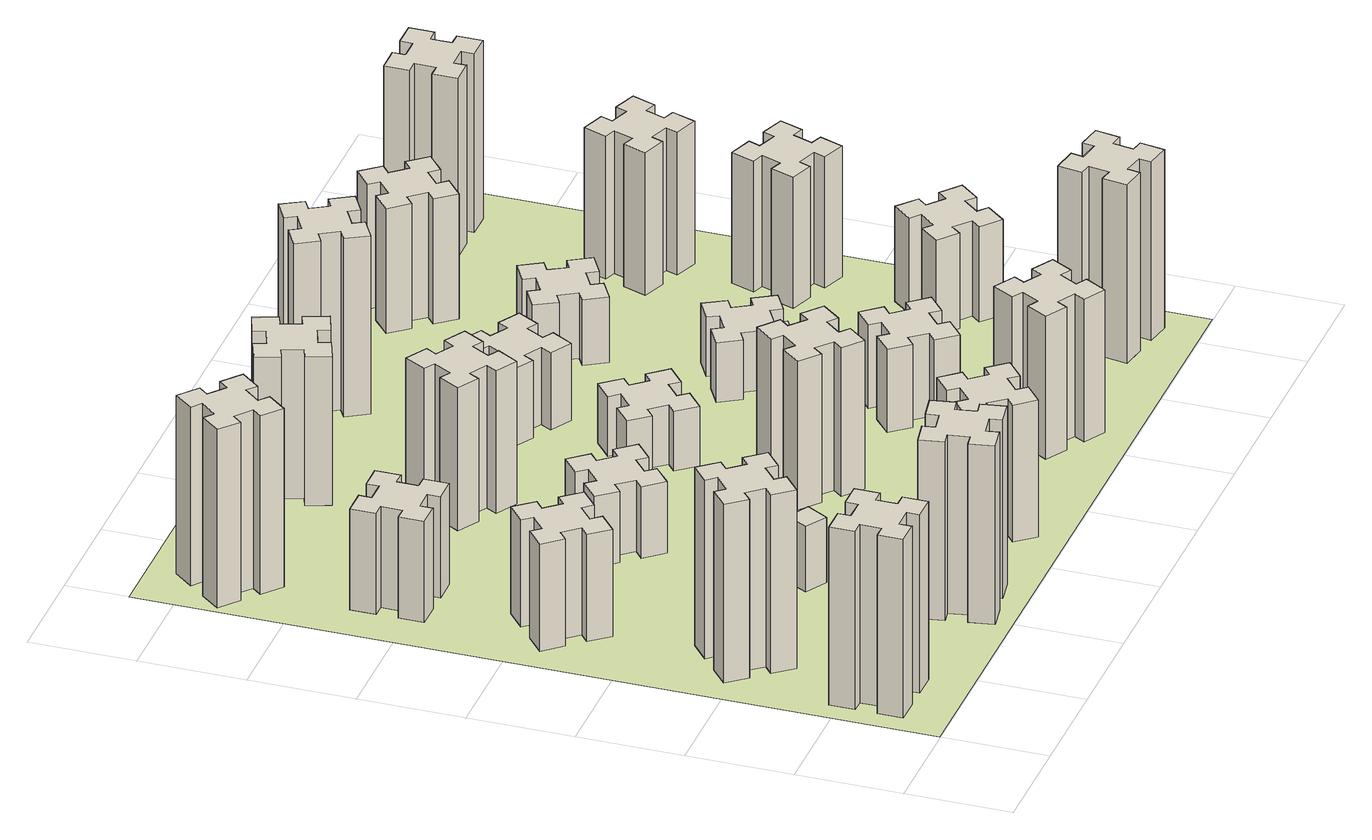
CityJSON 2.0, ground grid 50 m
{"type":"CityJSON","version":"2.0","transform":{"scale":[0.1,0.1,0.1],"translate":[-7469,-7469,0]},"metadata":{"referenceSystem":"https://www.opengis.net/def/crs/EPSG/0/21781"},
"CityObjects":{
"building1":{"type":"Building","attributes":{"class":"1000","function":"1000","usage":"1000","yearOfConstruction":2016,"roofType":"1000","measuredHeight":90,"storeysAboveGround":30,"storeysBelowGround":0},"geometry":[{"type":"Solid","lod":"1","boundaries":[[[[0,1,2,3,4,5,6,7,8,9,10,11,12,13,14,15,16,17,18,19]],[[17,16,20,21]],[[16,15,22,20]],[[15,14,23,22]],[[14,13,24,23]],[[13,12,25,24]],[[12,11,26,25]],[[11,10,27,26]],[[10,9,28,27]],[[9,8,29,28]],[[8,7,30,29]],[[7,6,31,30]],[[6,5,32,31]],[[5,4,33,32]],[[4,3,34,33]],[[3,2,35,34]],[[2,1,36,35]],[[1,0,37,36]],[[0,19,38,37]],[[19,18,39,38]],[[18,17,21,39]],[[24,25,26,27,28,29,30,31,32,33,34,35,36,37,38,39,21,20,22,23]]]]}]},
"building2":{"type":"Building","attributes":{"class":"1000","function":"1000","usage":"1000","yearOfConstruction":2016,"roofType":"1000","measuredHeight":90,"storeysAboveGround":30,"storeysBelowGround":0},"geometry":[{"type":"Solid","lod":"1","boundaries":[[[[40,41,42,43,44,45,46,47,48,49,50,51,52,53,54,55,56,57,58,59]],[[57,56,60,61]],[[56,55,62,60]],[[55,54,63,62]],[[54,53,64,63]],[[53,52,65,64]],[[52,51,66,65]],[[51,50,67,66]],[[50,49,68,67]],[[49,48,69,68]],[[48,47,70,69]],[[47,46,71,70]],[[46,45,72,71]],[[45,44,73,72]],[[44,43,74,73]],[[43,42,75,74]],[[42,41,76,75]],[[41,40,77,76]],[[40,59,78,77]],[[59,58,79,78]],[[58,57,61,79]],[[64,65,66,67,68,69,70,71,72,73,74,75,76,77,78,79,61,60,62,63]]]]}]},
"building3":{"type":"Building","attributes":{"class":"1000","function":"1000","usage":"1000","yearOfConstruction":2016,"roofType":"1000","measuredHeight":54,"storeysAboveGround":30,"storeysBelowGround":0},"geometry":[{"type":"Solid","lod":"1","boundaries":[[[[80,81,82,83,84,85,86,87,88,89,90,91,92,93,94,95,96,97,98,99]],[[97,96,100,101]],[[96,95,102,100]],[[95,94,103,102]],[[94,93,104,103]],[[93,92,105,104]],[[92,91,106,105]],[[91,90,107,106]],[[90,89,108,107]],[[89,88,109,108]],[[88,87,110,109]],[[87,86,111,110]],[[86,85,112,111]],[[85,84,113,112]],[[84,83,114,113]],[[83,82,115,114]],[[82,81,116,115]],[[81,80,117,116]],[[80,99,118,117]],[[99,98,119,118]],[[98,97,101,119]],[[104,105,106,107,108,109,110,111,112,113,114,115,116,117,118,119,101,100,102,103]]]]}]},
"building4":{"type":"Building","attributes":{"class":"1000","function":"1000","usage":"1000","yearOfConstruction":2016,"roofType":"1000","measuredHeight":51,"storeysAboveGround":30,"storeysBelowGround":0},"geometry":[{"type":"Solid","lod":"1","boundaries":[[[[120,121,122,123,124,125,126,127,128,129,130,131,132,133,134,135,136,137,138,139]],[[137,136,140,141]],[[136,135,142,140]],[[135,134,143,142]],[[134,133,144,143]],[[133,132,145,144]],[[132,131,146,145]],[[131,130,147,146]],[[130,129,148,147]],[[129,128,149,148]],[[128,127,150,149]],[[127,126,151,150]],[[126,125,152,151]],[[125,124,153,152]],[[124,123,154,153]],[[123,122,155,154]],[[122,121,156,155]],[[121,120,157,156]],[[120,139,158,157]],[[139,138,159,158]],[[138,137,141,159]],[[144,145,146,147,148,149,150,151,152,153,154,155,156,157,158,159,141,140,142,143]]]]}]},
"building5":{"type":"Building","attributes":{"class":"1000","function":"1000","usage":"1000","yearOfConstruction":2016,"roofType":"1000","measuredHeight":90,"storeysAboveGround":30,"storeysBelowGround":0},"geometry":[{"type":"Solid","lod":"1","boundaries":[[[[160,161,162,163,164,165,166,167,168,169,170,171,172,173,174,175,176,177,178,179]],[[177,176,180,181]],[[176,175,182,180]],[[175,174,183,182]],[[174,173,184,183]],[[173,172,185,184]],[[172,171,186,185]],[[171,170,187,186]],[[170,169,188,187]],[[169,168,189,188]],[[168,167,190,189]],[[167,166,191,190]],[[166,165,192,191]],[[165,164,193,192]],[[164,163,194,193]],[[163,162,195,194]],[[162,161,196,195]],[[161,160,197,196]],[[160,179,198,197]],[[179,178,199,198]],[[178,177,181,199]],[[184,185,186,187,188,189,190,191,192,193,194,195,196,197,198,199,181,180,182,183]]]]}]},
"building6":{"type":"Building","attributes":{"class":"1000","function":"1000","usage":"1000","yearOfConstruction":2016,"roofType":"1000","measuredHeight":90,"storeysAboveGround":30,"storeysBelowGround":0},"geometry":[{"type":"Solid","lod":"1","boundaries":[[[[200,201,202,203,204,205,206,207,208,209,210,211,212,213,214,215,216,217,218,219]],[[217,216,220,221]],[[216,215,222,220]],[[215,214,223,222]],[[214,213,224,223]],[[213,212,225,224]],[[212,211,226,225]],[[211,210,227,226]],[[210,209,228,227]],[[209,208,229,228]],[[208,207,230,229]],[[207,206,231,230]],[[206,205,232,231]],[[205,204,233,232]],[[204,203,234,233]],[[203,202,235,234]],[[202,201,236,235]],[[201,200,237,236]],[[200,219,238,237]],[[219,218,239,238]],[[218,217,221,239]],[[224,225,226,227,228,229,230,231,232,233,234,235,236,237,238,239,221,220,222,223]]]]}]},
"building7":{"type":"Building","attributes":{"class":"1000","function":"1000","usage":"1000","yearOfConstruction":2016,"roofType":"1000","measuredHeight":33,"storeysAboveGround":30,"storeysBelowGround":0},"geometry":[{"type":"Solid","lod":"1","boundaries":[[[[240,241,242,243,244,245,246,247,248,249,250,251,252,253,254,255,256,257,258,259]],[[257,256,260,261]],[[256,255,262,260]],[[255,254,263,262]],[[254,253,264,263]],[[253,252,265,264]],[[252,251,266,265]],[[251,250,267,266]],[[250,249,268,267]],[[249,248,269,268]],[[248,247,270,269]],[[247,246,271,270]],[[246,245,272,271]],[[245,244,273,272]],[[244,243,274,273]],[[243,242,275,274]],[[242,241,276,275]],[[241,240,277,276]],[[240,259,278,277]],[[259,258,279,278]],[[258,257,261,279]],[[264,265,266,267,268,269,270,271,272,273,274,275,276,277,278,279,261,260,262,263]]]]}]},
"building8":{"type":"Building","attributes":{"class":"1000","function":"1000","usage":"1000","yearOfConstruction":2016,"roofType":"1000","measuredHeight":36,"storeysAboveGround":30,"storeysBelowGround":0},"geometry":[{"type":"Solid","lod":"1","boundaries":[[[[280,281,282,283,284,285,286,287,288,289,290,291,292,293,294,295,296,297,298,299]],[[297,296,300,301]],[[296,295,302,300]],[[295,294,303,302]],[[294,293,304,303]],[[293,292,305,304]],[[292,291,306,305]],[[291,290,307,306]],[[290,289,308,307]],[[289,288,309,308]],[[288,287,310,309]],[[287,286,311,310]],[[286,285,312,311]],[[285,284,313,312]],[[284,283,314,313]],[[283,282,315,314]],[[282,281,316,315]],[[281,280,317,316]],[[280,299,318,317]],[[299,298,319,318]],[[298,297,301,319]],[[304,305,306,307,308,309,310,311,312,313,314,315,316,317,318,319,301,300,302,303]]]]}]},
"building9":{"type":"Building","attributes":{"class":"1000","function":"1000","usage":"1000","yearOfConstruction":2016,"roofType":"1000","measuredHeight":69,"storeysAboveGround":30,"storeysBelowGround":0},"geometry":[{"type":"Solid","lod":"1","boundaries":[[[[320,321,322,323,324,325,326,327,328,329,330,331,332,333,334,335,336,337,338,339]],[[337,336,340,341]],[[336,335,342,340]],[[335,334,343,342]],[[334,333,344,343]],[[333,332,345,344]],[[332,331,346,345]],[[331,330,347,346]],[[330,329,348,347]],[[329,328,349,348]],[[328,327,350,349]],[[327,326,351,350]],[[326,325,352,351]],[[325,324,353,352]],[[324,323,354,353]],[[323,322,355,354]],[[322,321,356,355]],[[321,320,357,356]],[[320,339,358,357]],[[339,338,359,358]],[[338,337,341,359]],[[344,345,346,347,348,349,350,351,352,353,354,355,356,357,358,359,341,340,342,343]]]]}]},
"building10":{"type":"Building","attributes":{"class":"1000","function":"1000","usage":"1000","yearOfConstruction":2016,"roofType":"1000","measuredHeight":72,"storeysAboveGround":30,"storeysBelowGround":0},"geometry":[{"type":"Solid","lod":"1","boundaries":[[[[360,361,362,363,364,365,366,367,368,369,370,371,372,373,374,375,376,377,378,379]],[[377,376,380,381]],[[376,375,382,380]],[[375,374,383,382]],[[374,373,384,383]],[[373,372,385,384]],[[372,371,386,385]],[[371,370,387,386]],[[370,369,388,387]],[[369,368,389,388]],[[368,367,390,389]],[[367,366,391,390]],[[366,365,392,391]],[[365,364,393,392]],[[364,363,394,393]],[[363,362,395,394]],[[362,361,396,395]],[[361,360,397,396]],[[360,379,398,397]],[[379,378,399,398]],[[378,377,381,399]],[[384,385,386,387,388,389,390,391,392,393,394,395,396,397,398,399,381,380,382,383]]]]}]},
"building11":{"type":"Building","attributes":{"class":"1000","function":"1000","usage":"1000","yearOfConstruction":2016,"roofType":"1000","measuredHeight":75,"storeysAboveGround":30,"storeysBelowGround":0},"geometry":[{"type":"Solid","lod":"1","boundaries":[[[[400,401,402,403,404,405,406,407,408,409,410,411,412,413,414,415,416,417,418,419]],[[417,416,420,421]],[[416,415,422,420]],[[415,414,423,422]],[[414,413,424,423]],[[413,412,425,424]],[[412,411,426,425]],[[411,410,427,426]],[[410,409,428,427]],[[409,408,429,428]],[[408,407,430,429]],[[407,406,431,430]],[[406,405,432,431]],[[405,404,433,432]],[[404,403,434,433]],[[403,402,435,434]],[[402,401,436,435]],[[401,400,437,436]],[[400,419,438,437]],[[419,418,439,438]],[[418,417,421,439]],[[424,425,426,427,428,429,430,431,432,433,434,435,436,437,438,439,421,420,422,423]]]]}]},
"building12":{"type":"Building","attributes":{"class":"1000","function":"1000","usage":"1000","yearOfConstruction":2016,"roofType":"1000","measuredHeight":75,"storeysAboveGround":30,"storeysBelowGround":0},"geometry":[{"type":"Solid","lod":"1","boundaries":[[[[440,441,442,443,444,445,446,447,448,449,450,451,452,453,454,455,456,457,458,459]],[[457,456,460,461]],[[456,455,462,460]],[[455,454,463,462]],[[454,453,464,463]],[[453,452,465,464]],[[452,451,466,465]],[[451,450,467,466]],[[450,449,468,467]],[[449,448,469,468]],[[448,447,470,469]],[[447,446,471,470]],[[446,445,472,471]],[[445,444,473,472]],[[444,443,474,473]],[[443,442,475,474]],[[442,441,476,475]],[[441,440,477,476]],[[440,459,478,477]],[[459,458,479,478]],[[458,457,461,479]],[[464,465,466,467,468,469,470,471,472,473,474,475,476,477,478,479,461,460,462,463]]]]}]},
"building13":{"type":"Building","attributes":{"class":"1000","function":"1000","usage":"1000","yearOfConstruction":2016,"roofType":"1000","measuredHeight":30,"storeysAboveGround":30,"storeysBelowGround":0},"geometry":[{"type":"Solid","lod":"1","boundaries":[[[[480,481,482,483,484,485,486,487,488,489,490,491,492,493,494,495,496,497,498,499]],[[497,496,500,501]],[[496,495,502,500]],[[495,494,503,502]],[[494,493,504,503]],[[493,492,505,504]],[[492,491,506,505]],[[491,490,507,506]],[[490,489,508,507]],[[489,488,509,508]],[[488,487,510,509]],[[487,486,511,510]],[[486,485,512,511]],[[485,484,513,512]],[[484,483,514,513]],[[483,482,515,514]],[[482,481,516,515]],[[481,480,517,516]],[[480,499,518,517]],[[499,498,519,518]],[[498,497,501,519]],[[504,505,506,507,508,509,510,511,512,513,514,515,516,517,518,519,501,500,502,503]]]]}]},
"building14":{"type":"Building","attributes":{"class":"1000","function":"1000","usage":"1000","yearOfConstruction":2016,"roofType":"1000","measuredHeight":72,"storeysAboveGround":30,"storeysBelowGround":0},"geometry":[{"type":"Solid","lod":"1","boundaries":[[[[520,521,522,523,524,525,526,527,528,529,530,531,532,533,534,535,536,537,538,539]],[[537,536,540,541]],[[536,535,542,540]],[[535,534,543,542]],[[534,533,544,543]],[[533,532,545,544]],[[532,531,546,545]],[[531,530,547,546]],[[530,529,548,547]],[[529,528,549,548]],[[528,527,550,549]],[[527,526,551,550]],[[526,525,552,551]],[[525,524,553,552]],[[524,523,554,553]],[[523,522,555,554]],[[522,521,556,555]],[[521,520,557,556]],[[520,539,558,557]],[[539,538,559,558]],[[538,537,541,559]],[[544,545,546,547,548,549,550,551,552,553,554,555,556,557,558,559,541,540,542,543]]]]}]},
"building15":{"type":"Building","attributes":{"class":"1000","function":"1000","usage":"1000","yearOfConstruction":2016,"roofType":"1000","measuredHeight":39,"storeysAboveGround":30,"storeysBelowGround":0},"geometry":[{"type":"Solid","lod":"1","boundaries":[[[[560,561,562,563,564,565,566,567,568,569,570,571,572,573,574,575,576,577,578,579]],[[577,576,580,581]],[[576,575,582,580]],[[575,574,583,582]],[[574,573,584,583]],[[573,572,585,584]],[[572,571,586,585]],[[571,570,587,586]],[[570,569,588,587]],[[569,568,589,588]],[[568,567,590,589]],[[567,566,591,590]],[[566,565,592,591]],[[565,564,593,592]],[[564,563,594,593]],[[563,562,595,594]],[[562,561,596,595]],[[561,560,597,596]],[[560,579,598,597]],[[579,578,599,598]],[[578,577,581,599]],[[584,585,586,587,588,589,590,591,592,593,594,595,596,597,598,599,581,580,582,583]]]]}]},
"building16":{"type":"Building","attributes":{"class":"1000","function":"1000","usage":"1000","yearOfConstruction":2016,"roofType":"1000","measuredHeight":90,"storeysAboveGround":30,"storeysBelowGround":0},"geometry":[{"type":"Solid","lod":"1","boundaries":[[[[600,601,602,603,604,605,606,607,608,609,610,611,612,613,614,615,616,617,618,619]],[[617,616,620,621]],[[616,615,622,620]],[[615,614,623,622]],[[614,613,624,623]],[[613,612,625,624]],[[612,611,626,625]],[[611,610,627,626]],[[610,609,628,627]],[[609,608,629,628]],[[608,607,630,629]],[[607,606,631,630]],[[606,605,632,631]],[[605,604,633,632]],[[604,603,634,633]],[[603,602,635,634]],[[602,601,636,635]],[[601,600,637,636]],[[600,619,638,637]],[[619,618,639,638]],[[618,617,621,639]],[[624,625,626,627,628,629,630,631,632,633,634,635,636,637,638,639,621,620,622,623]]]]}]},
"building17":{"type":"Building","attributes":{"class":"1000","function":"1000","usage":"1000","yearOfConstruction":2016,"roofType":"1000","measuredHeight":42,"storeysAboveGround":30,"storeysBelowGround":0},"geometry":[{"type":"Solid","lod":"1","boundaries":[[[[640,641,642,643,644,645,646,647,648,649,650,651,652,653,654,655,656,657,658,659]],[[657,656,660,661]],[[656,655,662,660]],[[655,654,663,662]],[[654,653,664,663]],[[653,652,665,664]],[[652,651,666,665]],[[651,650,667,666]],[[650,649,668,667]],[[649,648,669,668]],[[648,647,670,669]],[[647,646,671,670]],[[646,645,672,671]],[[645,644,673,672]],[[644,643,674,673]],[[643,642,675,674]],[[642,641,676,675]],[[641,640,677,676]],[[640,659,678,677]],[[659,658,679,678]],[[658,657,661,679]],[[664,665,666,667,668,669,670,671,672,673,674,675,676,677,678,679,661,660,662,663]]]]}]},
"building18":{"type":"Building","attributes":{"class":"1000","function":"1000","usage":"1000","yearOfConstruction":2016,"roofType":"1000","measuredHeight":30,"storeysAboveGround":30,"storeysBelowGround":0},"geometry":[{"type":"Solid","lod":"1","boundaries":[[[[680,681,682,683,684,685,686,687,688,689,690,691,692,693,694,695,696,697,698,699]],[[697,696,700,701]],[[696,695,702,700]],[[695,694,703,702]],[[694,693,704,703]],[[693,692,705,704]],[[692,691,706,705]],[[691,690,707,706]],[[690,689,708,707]],[[689,688,709,708]],[[688,687,710,709]],[[687,686,711,710]],[[686,685,712,711]],[[685,684,713,712]],[[684,683,714,713]],[[683,682,715,714]],[[682,681,716,715]],[[681,680,717,716]],[[680,699,718,717]],[[699,698,719,718]],[[698,697,701,719]],[[704,705,706,707,708,709,710,711,712,713,714,715,716,717,718,719,701,700,702,703]]]]}]},
"building19":{"type":"Building","attributes":{"class":"1000","function":"1000","usage":"1000","yearOfConstruction":2016,"roofType":"1000","measuredHeight":33,"storeysAboveGround":30,"storeysBelowGround":0},"geometry":[{"type":"Solid","lod":"1","boundaries":[[[[720,721,722,723,724,725,726,727,728,729,730,731,732,733,734,735,736,737,738,739]],[[737,736,740,741]],[[736,735,742,740]],[[735,734,743,742]],[[734,733,744,743]],[[733,732,745,744]],[[732,731,746,745]],[[731,730,747,746]],[[730,729,748,747]],[[729,728,749,748]],[[728,727,750,749]],[[727,726,751,750]],[[726,725,752,751]],[[725,724,753,752]],[[724,723,754,753]],[[723,722,755,754]],[[722,721,756,755]],[[721,720,757,756]],[[720,739,758,757]],[[739,738,759,758]],[[738,737,741,759]],[[744,745,746,747,748,749,750,751,752,753,754,755,756,757,758,759,741,740,742,743]]]]}]},
"building20":{"type":"Building","attributes":{"class":"1000","function":"1000","usage":"1000","yearOfConstruction":2016,"roofType":"1000","measuredHeight":90,"storeysAboveGround":30,"storeysBelowGround":0},"geometry":[{"type":"Solid","lod":"1","boundaries":[[[[760,761,762,763,764,765,766,767,768,769,770,771,772,773,774,775,776,777,778,779]],[[777,776,780,781]],[[776,775,782,780]],[[775,774,783,782]],[[774,773,784,783]],[[773,772,785,784]],[[772,771,786,785]],[[771,770,787,786]],[[770,769,788,787]],[[769,768,789,788]],[[768,767,790,789]],[[767,766,791,790]],[[766,765,792,791]],[[765,764,793,792]],[[764,763,794,793]],[[763,762,795,794]],[[762,761,796,795]],[[761,760,797,796]],[[760,779,798,797]],[[779,778,799,798]],[[778,777,781,799]],[[784,785,786,787,788,789,790,791,792,793,794,795,796,797,798,799,781,780,782,783]]]]}]},
"building21":{"type":"Building","attributes":{"class":"1000","function":"1000","usage":"1000","yearOfConstruction":2016,"roofType":"1000","measuredHeight":63,"storeysAboveGround":30,"storeysBelowGround":0},"geometry":[{"type":"Solid","lod":"1","boundaries":[[[[800,801,802,803,804,805,806,807,808,809,810,811,812,813,814,815,816,817,818,819]],[[817,816,820,821]],[[816,815,822,820]],[[815,814,823,822]],[[814,813,824,823]],[[813,812,825,824]],[[812,811,826,825]],[[811,810,827,826]],[[810,809,828,827]],[[809,808,829,828]],[[808,807,830,829]],[[807,806,831,830]],[[806,805,832,831]],[[805,804,833,832]],[[804,803,834,833]],[[803,802,835,834]],[[802,801,836,835]],[[801,800,837,836]],[[800,819,838,837]],[[819,818,839,838]],[[818,817,821,839]],[[824,825,826,827,828,829,830,831,832,833,834,835,836,837,838,839,821,820,822,823]]]]}]},
"building22":{"type":"Building","attributes":{"class":"1000","function":"1000","usage":"1000","yearOfConstruction":2016,"roofType":"1000","measuredHeight":48,"storeysAboveGround":30,"storeysBelowGround":0},"geometry":[{"type":"Solid","lod":"1","boundaries":[[[[840,841,842,843,844,845,846,847,848,849,850,851,852,853,854,855,856,857,858,859]],[[857,856,860,861]],[[856,855,862,860]],[[855,854,863,862]],[[854,853,864,863]],[[853,852,865,864]],[[852,851,866,865]],[[851,850,867,866]],[[850,849,868,867]],[[849,848,869,868]],[[848,847,870,869]],[[847,846,871,870]],[[846,845,872,871]],[[845,844,873,872]],[[844,843,874,873]],[[843,842,875,874]],[[842,841,876,875]],[[841,840,877,876]],[[840,859,878,877]],[[859,858,879,878]],[[858,857,861,879]],[[864,865,866,867,868,869,870,871,872,873,874,875,876,877,878,879,861,860,862,863]]]]}]},
"building23":{"type":"Building","attributes":{"class":"1000","function":"1000","usage":"1000","yearOfConstruction":2016,"roofType":"1000","measuredHeight":66,"storeysAboveGround":30,"storeysBelowGround":0},"geometry":[{"type":"Solid","lod":"1","boundaries":[[[[880,881,882,883,884,885,886,887,888,889,890,891,892,893,894,895,896,897,898,899]],[[897,896,900,901]],[[896,895,902,900]],[[895,894,903,902]],[[894,893,904,903]],[[893,892,905,904]],[[892,891,906,905]],[[891,890,907,906]],[[890,889,908,907]],[[889,888,909,908]],[[888,887,910,909]],[[887,886,911,910]],[[886,885,912,911]],[[885,884,913,912]],[[884,883,914,913]],[[883,882,915,914]],[[882,881,916,915]],[[881,880,917,916]],[[880,899,918,917]],[[899,898,919,918]],[[898,897,901,919]],[[904,905,906,907,908,909,910,911,912,913,914,915,916,917,918,919,901,900,902,903]]]]}]},
"building24":{"type":"Building","attributes":{"class":"1000","function":"1000","usage":"1000","yearOfConstruction":2016,"roofType":"1000","measuredHeight":72,"storeysAboveGround":30,"storeysBelowGround":0},"geometry":[{"type":"Solid","lod":"1","boundaries":[[[[920,921,922,923,924,925,926,927,928,929,930,931,932,933,934,935,936,937,938,939]],[[937,936,940,941]],[[936,935,942,940]],[[935,934,943,942]],[[934,933,944,943]],[[933,932,945,944]],[[932,931,946,945]],[[931,930,947,946]],[[930,929,948,947]],[[929,928,949,948]],[[928,927,950,949]],[[927,926,951,950]],[[926,925,952,951]],[[925,924,953,952]],[[924,923,954,953]],[[923,922,955,954]],[[922,921,956,955]],[[921,920,957,956]],[[920,939,958,957]],[[939,938,959,958]],[[938,937,941,959]],[[944,945,946,947,948,949,950,951,952,953,954,955,956,957,958,959,941,940,942,943]]]]}]},
"building25":{"type":"Building","attributes":{"class":"1000","function":"1000","usage":"1000","yearOfConstruction":2016,"roofType":"1000","measuredHeight":90,"storeysAboveGround":30,"storeysBelowGround":0},"geometry":[{"type":"Solid","lod":"1","boundaries":[[[[960,961,962,963,964,965,966,967,968,969,970,971,972,973,974,975,976,977,978,979]],[[977,976,980,981]],[[976,975,982,980]],[[975,974,983,982]],[[974,973,984,983]],[[973,972,985,984]],[[972,971,986,985]],[[971,970,987,986]],[[970,969,988,987]],[[969,968,989,988]],[[968,967,990,989]],[[967,966,991,990]],[[966,965,992,991]],[[965,964,993,992]],[[964,963,994,993]],[[963,962,995,994]],[[962,961,996,995]],[[961,960,997,996]],[[960,979,998,997]],[[979,978,999,998]],[[978,977,981,999]],[[984,985,986,987,988,989,990,991,992,993,994,995,996,997,998,999,981,980,982,983]]]]}]},
"landuse1":{"type":"LandUse","attributes":{"name":"plot1","function":"1010"},"geometry":[{"type":"MultiSurface","lod":"1","boundaries":[[[1000,1001,1002,1003]]]}]}
},
"vertices":[
[165,425,0],[165,325,0],[105,325,0],[105,205,0],[225,205,0],[225,265,0],[325,265,0],[325,205,0],[445,205,0],[445,325,0],[385,325,0],[385,425,0],[445,425,0],[445,545,0],[325,545,0],[325,485,0],[225,485,0],[225,545,0],[105,545,0],[105,425,0],[225,485,900],[225,545,900],[325,485,900],[325,545,900],[445,545,900],[445,425,900],[385,425,900],[385,325,900],[445,325,900],[445,205,900],[325,205,900],[325,265,900],[225,265,900],[225,205,900],[105,205,900],[105,325,900],[165,325,900],[165,425,900],[105,425,900],[105,545,900],
[492,1048,0],[427,1124,0],[473,1163,0],[396,1255,0],[304,1178,0],[343,1132,0],[266,1067,0],[228,1113,0],[136,1036,0],[213,944,0],[259,983,0],[323,906,0],[277,868,0],[354,776,0],[446,853,0],[408,899,0],[484,963,0],[523,917,0],[615,994,0],[538,1086,0],[484,963,900],[523,917,900],[408,899,900],[446,853,900],[354,776,900],[277,868,900],[323,906,900],[259,983,900],[213,944,900],[136,1036,900],[228,1113,900],[266,1067,900],[343,1132,900],[304,1178,900],[396,1255,900],[473,1163,900],[427,1124,900],[492,1048,900],[538,1086,900],[615,994,900],
[492,1888,0],[427,1964,0],[473,2003,0],[396,2095,0],[304,2018,0],[343,1972,0],[266,1907,0],[228,1953,0],[136,1876,0],[213,1784,0],[259,1823,0],[323,1746,0],[277,1708,0],[354,1616,0],[446,1693,0],[408,1739,0],[484,1803,0],[523,1757,0],[615,1834,0],[538,1926,0],[484,1803,540],[523,1757,540],[408,1739,540],[446,1693,540],[354,1616,540],[277,1708,540],[323,1746,540],[259,1823,540],[213,1784,540],[136,1876,540],[228,1953,540],[266,1907,540],[343,1972,540],[304,2018,540],[396,2095,540],[473,2003,540],[427,1964,540],[492,1888,540],[538,1926,540],[615,1834,540],
[485,2545,0],[485,2645,0],[545,2645,0],[545,2765,0],[425,2765,0],[425,2705,0],[325,2705,0],[325,2765,0],[205,2765,0],[205,2645,0],[265,2645,0],[265,2545,0],[205,2545,0],[205,2425,0],[325,2425,0],[325,2485,0],[425,2485,0],[425,2425,0],[545,2425,0],[545,2545,0],[425,2485,510],[425,2425,510],[325,2485,510],[325,2425,510],[205,2425,510],[205,2545,510],[265,2545,510],[265,2645,510],[205,2645,510],[205,2765,510],[325,2765,510],[325,2705,510],[425,2705,510],[425,2765,510],[545,2765,510],[545,2645,510],[485,2645,510],[485,2545,510],[545,2545,510],[545,2425,510],
[1085,158,0],[1184,176,0],[1194,117,0],[1312,137,0],[1291,256,0],[1232,245,0],[1215,344,0],[1274,354,0],[1253,472,0],[1135,451,0],[1145,392,0],[1047,375,0],[1037,434,0],[918,413,0],[939,295,0],[998,305,0],[1016,207,0],[957,197,0],[977,78,0],[1096,99,0],[1016,207,900],[957,197,900],[998,305,900],[939,295,900],[918,413,900],[1037,434,900],[1047,375,900],[1145,392,900],[1135,451,900],[1253,472,900],[1274,354,900],[1215,344,900],[1232,245,900],[1291,256,900],[1312,137,900],[1194,117,900],[1184,176,900],[1085,158,900],[1096,99,900],[977,78,900],
[384,3387,0],[308,3452,0],[346,3498,0],[254,3575,0],[177,3483,0],[223,3444,0],[159,3368,0],[113,3406,0],[36,3314,0],[128,3237,0],[166,3283,0],[243,3219,0],[204,3173,0],[296,3096,0],[373,3188,0],[327,3226,0],[392,3303,0],[438,3264,0],[515,3356,0],[423,3433,0],[392,3303,900],[438,3264,900],[327,3226,900],[373,3188,900],[296,3096,900],[204,3173,900],[243,3219,900],[166,3283,900],[128,3237,900],[36,3314,900],[113,3406,900],[159,3368,900],[223,3444,900],[177,3483,900],[254,3575,900],[346,3498,900],[308,3452,900],[384,3387,900],[423,3433,900],[515,3356,900],
[1086,1017,0],[1136,1104,0],[1188,1074,0],[1248,1178,0],[1144,1238,0],[1114,1186,0],[1027,1236,0],[1057,1288,0],[953,1348,0],[893,1244,0],[945,1214,0],[895,1127,0],[843,1157,0],[783,1053,0],[887,993,0],[917,1045,0],[1004,995,0],[974,943,0],[1078,883,0],[1138,987,0],[1004,995,330],[974,943,330],[917,1045,330],[887,993,330],[783,1053,330],[843,1157,330],[895,1127,330],[945,1214,330],[893,1244,330],[953,1348,330],[1057,1288,330],[1027,1236,330],[1114,1186,330],[1144,1238,330],[1248,1178,330],[1188,1074,330],[1136,1104,330],[1086,1017,330],[1138,987,330],[1078,883,330],
[1083,1972,0],[1006,1907,0],[968,1953,0],[876,1876,0],[953,1784,0],[999,1823,0],[1063,1746,0],[1017,1708,0],[1094,1616,0],[1186,1693,0],[1148,1739,0],[1224,1803,0],[1263,1757,0],[1355,1834,0],[1278,1926,0],[1232,1888,0],[1167,1964,0],[1213,2003,0],[1136,2095,0],[1044,2018,0],[1167,1964,360],[1213,2003,360],[1232,1888,360],[1278,1926,360],[1355,1834,360],[1263,1757,360],[1224,1803,360],[1148,1739,360],[1186,1693,360],[1094,1616,360],[1017,1708,360],[1063,1746,360],[999,1823,360],[953,1784,360],[876,1876,360],[968,1953,360],[1006,1907,360],[1083,1972,360],[1044,2018,360],[1136,2095,360],
[1639,343,0],[1703,266,0],[1657,228,0],[1734,136,0],[1826,213,0],[1788,259,0],[1864,323,0],[1903,277,0],[1995,354,0],[1918,446,0],[1872,408,0],[1807,484,0],[1853,523,0],[1776,615,0],[1684,538,0],[1723,492,0],[1646,427,0],[1608,473,0],[1516,396,0],[1593,304,0],[1646,427,690],[1608,473,690],[1723,492,690],[1684,538,690],[1776,615,690],[1853,523,690],[1807,484,690],[1872,408,690],[1918,446,690],[1995,354,690],[1903,277,690],[1864,323,690],[1788,259,690],[1826,213,690],[1734,136,690],[1657,228,690],[1703,266,690],[1639,343,690],[1593,304,690],[1516,396,690],
[1314,2666,0],[1227,2716,0],[1257,2768,0],[1153,2828,0],[1093,2724,0],[1145,2694,0],[1095,2607,0],[1043,2637,0],[983,2533,0],[1087,2473,0],[1117,2525,0],[1204,2475,0],[1174,2423,0],[1278,2363,0],[1338,2467,0],[1286,2497,0],[1336,2584,0],[1388,2554,0],[1448,2658,0],[1344,2718,0],[1336,2584,720],[1388,2554,720],[1286,2497,720],[1338,2467,720],[1278,2363,720],[1174,2423,720],[1204,2475,720],[1117,2525,720],[1087,2473,720],[983,2533,720],[1043,2637,720],[1095,2607,720],[1145,2694,720],[1093,2724,720],[1153,2828,720],[1257,2768,720],[1227,2716,720],[1314,2666,720],[1344,2718,720],[1448,2658,720],
[1125,3456,0],[1031,3422,0],[1010,3478,0],[897,3437,0],[939,3324,0],[995,3345,0],[1029,3251,0],[973,3230,0],[1014,3117,0],[1127,3159,0],[1106,3215,0],[1200,3249,0],[1220,3193,0],[1333,3234,0],[1292,3347,0],[1236,3326,0],[1202,3420,0],[1258,3440,0],[1217,3553,0],[1104,3512,0],[1202,3420,750],[1258,3440,750],[1236,3326,750],[1292,3347,750],[1333,3234,750],[1220,3193,750],[1200,3249,750],[1106,3215,750],[1127,3159,750],[1014,3117,750],[973,3230,750],[1029,3251,750],[995,3345,750],[939,3324,750],[897,3437,750],[1010,3478,750],[1031,3422,750],[1125,3456,750],[1104,3512,750],[1217,3553,750],
[1803,1324,0],[1739,1248,0],[1693,1286,0],[1616,1194,0],[1708,1117,0],[1746,1163,0],[1823,1099,0],[1784,1053,0],[1876,976,0],[1953,1068,0],[1907,1106,0],[1972,1183,0],[2018,1144,0],[2095,1236,0],[2003,1313,0],[1964,1267,0],[1888,1332,0],[1926,1378,0],[1834,1455,0],[1757,1363,0],[1888,1332,750],[1926,1378,750],[1964,1267,750],[2003,1313,750],[2095,1236,750],[2018,1144,750],[1972,1183,750],[1907,1106,750],[1953,1068,750],[1876,976,750],[1784,1053,750],[1823,1099,750],[1746,1163,750],[1708,1117,750],[1616,1194,750],[1693,1286,750],[1739,1248,750],[1803,1324,750],[1757,1363,750],[1834,1455,750],
[1972,1988,0],[1907,2064,0],[1953,2103,0],[1876,2195,0],[1784,2118,0],[1823,2072,0],[1746,2007,0],[1708,2053,0],[1616,1976,0],[1693,1884,0],[1739,1923,0],[1803,1846,0],[1757,1808,0],[1834,1716,0],[1926,1793,0],[1888,1839,0],[1964,1903,0],[2003,1857,0],[2095,1934,0],[2018,2026,0],[1964,1903,300],[2003,1857,300],[1888,1839,300],[1926,1793,300],[1834,1716,300],[1757,1808,300],[1803,1846,300],[1739,1923,300],[1693,1884,300],[1616,1976,300],[1708,2053,300],[1746,2007,300],[1823,2072,300],[1784,2118,300],[1876,2195,300],[1953,2103,300],[1907,2064,300],[1972,1988,300],[2018,2026,300],[2095,1934,300],
[2694,446,0],[2607,496,0],[2637,548,0],[2533,608,0],[2473,504,0],[2525,474,0],[2475,387,0],[2423,417,0],[2363,313,0],[2467,253,0],[2497,305,0],[2584,255,0],[2554,203,0],[2658,143,0],[2718,247,0],[2666,277,0],[2716,364,0],[2768,334,0],[2828,438,0],[2724,498,0],[2716,364,720],[2768,334,720],[2666,277,720],[2718,247,720],[2658,143,720],[2554,203,720],[2584,255,720],[2497,305,720],[2467,253,720],[2363,313,720],[2423,417,720],[2475,387,720],[2525,474,720],[2473,504,720],[2533,608,720],[2637,548,720],[2607,496,720],[2694,446,720],[2724,498,720],[2828,438,720],
[2026,2497,0],[2076,2584,0],[2128,2554,0],[2188,2658,0],[2084,2718,0],[2054,2666,0],[1967,2716,0],[1997,2768,0],[1893,2828,0],[1833,2724,0],[1885,2694,0],[1835,2607,0],[1783,2637,0],[1723,2533,0],[1827,2473,0],[1857,2525,0],[1944,2475,0],[1914,2423,0],[2018,2363,0],[2078,2467,0],[1944,2475,390],[1914,2423,390],[1857,2525,390],[1827,2473,390],[1723,2533,390],[1783,2637,390],[1835,2607,390],[1885,2694,390],[1833,2724,390],[1893,2828,390],[1997,2768,390],[1967,2716,390],[2054,2666,390],[2084,2718,390],[2188,2658,390],[2128,2554,390],[2076,2584,390],[2026,2497,390],[2078,2467,390],[2018,2363,390],
[1844,3556,0],[1757,3506,0],[1727,3558,0],[1623,3498,0],[1683,3394,0],[1735,3424,0],[1785,3337,0],[1733,3307,0],[1793,3203,0],[1897,3263,0],[1867,3315,0],[1954,3365,0],[1984,3313,0],[2088,3373,0],[2028,3477,0],[1976,3447,0],[1926,3534,0],[1978,3564,0],[1918,3668,0],[1814,3608,0],[1926,3534,900],[1978,3564,900],[1976,3447,900],[2028,3477,900],[2088,3373,900],[1984,3313,900],[1954,3365,900],[1867,3315,900],[1897,3263,900],[1793,3203,900],[1733,3307,900],[1785,3337,900],[1735,3424,900],[1683,3394,900],[1623,3498,900],[1727,3558,900],[1757,3506,900],[1844,3556,900],[1814,3608,900],[1918,3668,900],
[2563,1132,0],[2486,1067,0],[2448,1113,0],[2356,1036,0],[2433,944,0],[2479,983,0],[2543,906,0],[2497,868,0],[2574,776,0],[2666,853,0],[2628,899,0],[2704,963,0],[2743,917,0],[2835,994,0],[2758,1086,0],[2712,1048,0],[2647,1124,0],[2693,1163,0],[2616,1255,0],[2524,1178,0],[2647,1124,420],[2693,1163,420],[2712,1048,420],[2758,1086,420],[2835,994,420],[2743,917,420],[2704,963,420],[2628,899,420],[2666,853,420],[2574,776,420],[2497,868,420],[2543,906,420],[2479,983,420],[2433,944,420],[2356,1036,420],[2448,1113,420],[2486,1067,420],[2563,1132,420],[2524,1178,420],[2616,1255,420],
[2475,1744,0],[2525,1657,0],[2473,1627,0],[2533,1523,0],[2637,1583,0],[2607,1635,0],[2694,1685,0],[2724,1633,0],[2828,1693,0],[2768,1797,0],[2716,1767,0],[2666,1854,0],[2718,1884,0],[2658,1988,0],[2554,1928,0],[2584,1876,0],[2497,1826,0],[2467,1878,0],[2363,1818,0],[2423,1714,0],[2497,1826,300],[2467,1878,300],[2584,1876,300],[2554,1928,300],[2658,1988,300],[2718,1884,300],[2666,1854,300],[2716,1767,300],[2768,1797,300],[2828,1693,300],[2724,1633,300],[2694,1685,300],[2607,1635,300],[2637,1583,300],[2533,1523,300],[2473,1627,300],[2525,1657,300],[2475,1744,300],[2423,1714,300],[2363,1818,300],
[2475,2584,0],[2525,2497,0],[2473,2467,0],[2533,2363,0],[2637,2423,0],[2607,2475,0],[2694,2525,0],[2724,2473,0],[2828,2533,0],[2768,2637,0],[2716,2607,0],[2666,2694,0],[2718,2724,0],[2658,2828,0],[2554,2768,0],[2584,2716,0],[2497,2666,0],[2467,2718,0],[2363,2658,0],[2423,2554,0],[2497,2666,330],[2467,2718,330],[2584,2716,330],[2554,2768,330],[2658,2828,330],[2718,2724,330],[2666,2694,330],[2716,2607,330],[2768,2637,330],[2828,2533,330],[2724,2473,330],[2694,2525,330],[2607,2475,330],[2637,2423,330],[2533,2363,330],[2473,2467,330],[2525,2497,330],[2475,2584,330],[2423,2554,330],[2363,2658,330],
[3504,475,0],[3405,492,0],[3416,551,0],[3297,572,0],[3277,454,0],[3336,444,0],[3318,345,0],[3259,356,0],[3238,237,0],[3357,217,0],[3367,276,0],[3465,258,0],[3455,199,0],[3573,178,0],[3594,297,0],[3535,307,0],[3552,405,0],[3611,395,0],[3632,513,0],[3514,534,0],[3552,405,900],[3611,395,900],[3535,307,900],[3594,297,900],[3573,178,900],[3455,199,900],[3465,258,900],[3367,276,900],[3357,217,900],[3238,237,900],[3259,356,900],[3318,345,900],[3336,444,900],[3277,454,900],[3297,572,900],[3416,551,900],[3405,492,900],[3504,475,900],[3514,534,900],[3632,513,900],
[2812,3368,0],[2747,3444,0],[2793,3483,0],[2716,3575,0],[2624,3498,0],[2663,3452,0],[2586,3387,0],[2548,3433,0],[2456,3356,0],[2533,3264,0],[2579,3303,0],[2643,3226,0],[2597,3188,0],[2674,3096,0],[2766,3173,0],[2728,3219,0],[2804,3283,0],[2843,3237,0],[2935,3314,0],[2858,3406,0],[2804,3283,630],[2843,3237,630],[2728,3219,630],[2766,3173,630],[2674,3096,630],[2597,3188,630],[2643,3226,630],[2579,3303,630],[2533,3264,630],[2456,3356,630],[2548,3433,630],[2586,3387,630],[2663,3452,630],[2624,3498,630],[2716,3575,630],[2793,3483,630],[2747,3444,630],[2812,3368,630],[2858,3406,630],[2935,3314,630],
[3487,1006,0],[3552,1083,0],[3598,1044,0],[3675,1136,0],[3583,1213,0],[3544,1167,0],[3468,1232,0],[3506,1278,0],[3414,1355,0],[3337,1263,0],[3383,1224,0],[3319,1148,0],[3273,1186,0],[3196,1094,0],[3288,1017,0],[3326,1063,0],[3403,999,0],[3364,953,0],[3456,876,0],[3533,968,0],[3403,999,480],[3364,953,480],[3326,1063,480],[3288,1017,480],[3196,1094,480],[3273,1186,480],[3319,1148,480],[3383,1224,480],[3337,1263,480],[3414,1355,480],[3506,1278,480],[3468,1232,480],[3544,1167,480],[3583,1213,480],[3675,1136,480],[3598,1044,480],[3552,1083,480],[3487,1006,480],[3533,968,480],[3456,876,480],
[3520,1942,0],[3426,1976,0],[3447,2032,0],[3334,2073,0],[3293,1960,0],[3349,1940,0],[3315,1846,0],[3259,1867,0],[3217,1754,0],[3330,1713,0],[3351,1769,0],[3445,1735,0],[3424,1679,0],[3537,1637,0],[3578,1750,0],[3522,1771,0],[3556,1865,0],[3612,1844,0],[3653,1957,0],[3540,1998,0],[3556,1865,660],[3612,1844,660],[3522,1771,660],[3578,1750,660],[3537,1637,660],[3424,1679,660],[3445,1735,660],[3351,1769,660],[3330,1713,660],[3217,1754,660],[3259,1867,660],[3315,1846,660],[3349,1940,660],[3293,1960,660],[3334,2073,660],[3447,2032,660],[3426,1976,660],[3520,1942,660],[3540,1998,660],[3653,1957,660],
[3420,2582,0],[3326,2616,0],[3347,2672,0],[3234,2713,0],[3193,2600,0],[3249,2580,0],[3215,2486,0],[3159,2507,0],[3117,2394,0],[3230,2353,0],[3251,2409,0],[3345,2375,0],[3324,2319,0],[3437,2277,0],[3478,2390,0],[3422,2411,0],[3456,2505,0],[3512,2484,0],[3553,2597,0],[3440,2638,0],[3456,2505,720],[3512,2484,720],[3422,2411,720],[3478,2390,720],[3437,2277,720],[3324,2319,720],[3345,2375,720],[3251,2409,720],[3230,2353,720],[3117,2394,720],[3159,2507,720],[3215,2486,720],[3249,2580,720],[3193,2600,720],[3234,2713,720],[3347,2672,720],[3326,2616,720],[3420,2582,720],[3440,2638,720],[3553,2597,720],
[3285,3325,0],[3385,3325,0],[3385,3265,0],[3505,3265,0],[3505,3385,0],[3445,3385,0],[3445,3485,0],[3505,3485,0],[3505,3605,0],[3385,3605,0],[3385,3545,0],[3285,3545,0],[3285,3605,0],[3165,3605,0],[3165,3485,0],[3225,3485,0],[3225,3385,0],[3165,3385,0],[3165,3265,0],[3285,3265,0],[3225,3385,900],[3165,3385,900],[3225,3485,900],[3165,3485,900],[3165,3605,900],[3285,3605,900],[3285,3545,900],[3385,3545,900],[3385,3605,900],[3505,3605,900],[3505,3485,900],[3445,3485,900],[3445,3385,900],[3505,3385,900],[3505,3265,900],[3385,3265,900],[3385,3325,900],[3285,3325,900],[3285,3265,900],[3165,3265,900],
[5,3705,0],[3705,3705,0],[3705,5,0],[5,5,0]
]}
